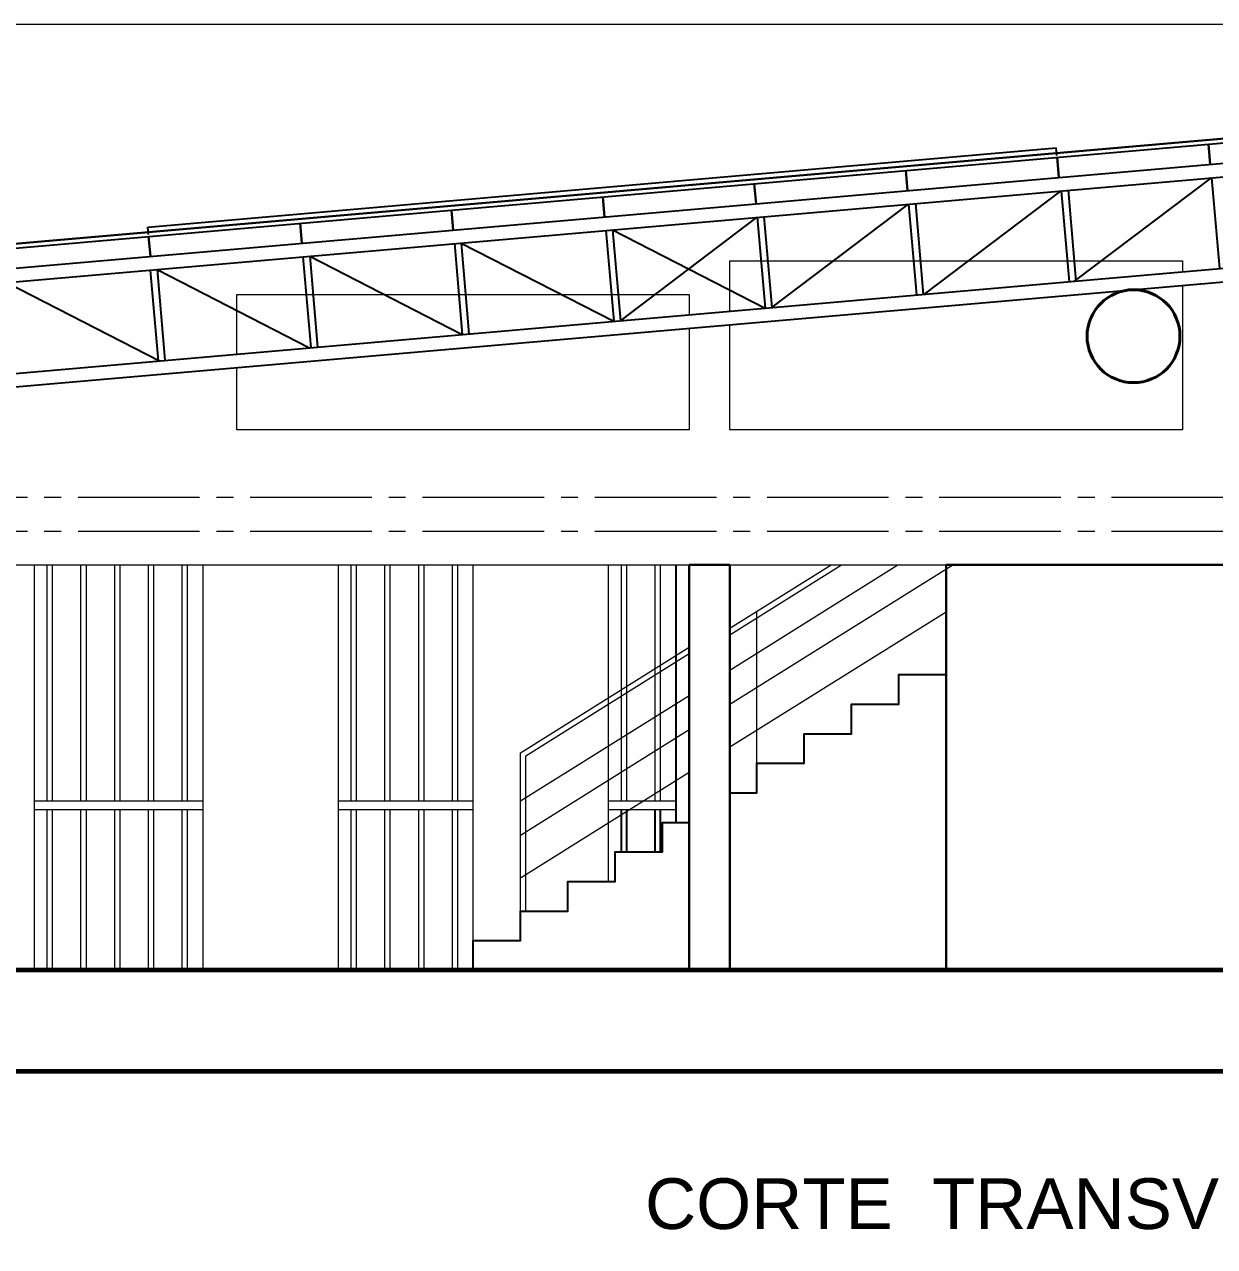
# Model space of a CAD drawing. Header units: millimetres. Extents: x 424 to 530, y 463 to 518.
# Drawn here: x 470.47 to 477.52, y 493 to 500.24 of the extents above; entities that cross this region are included whole.
import ezdxf

# ---------------------------------------------------------------- set-up
doc = ezdxf.new("R2010")
doc.units = ezdxf.units.MM
doc.linetypes.add('ACAD_ISO04W100', pattern=[30, 24, -3, 0, -3])
doc.layers.add('Texto GRAL', color=7, linetype='Continuous')
doc.styles.add('LaProve_Plantas Arquitectura$0$Standard', font='arial.ttf')

# ---------------------------------------------------------------- blocks, each defined once
blk = doc.blocks.new('VIGARET')
at = {"lineweight": 30}
for p, q in [((-0.8073, 0.7771), (14.3355, 2.0948)), ((9.9646, 1.5689), (9.9542, 1.6884)), ((9.068, 1.4911), (9.0576, 1.6106)), ((8.1713, 1.4131), (8.1609, 1.5327)), ((7.2748, 1.3348), (7.2644, 1.4544)), ((6.3781, 1.2568), (6.3677, 1.3763)), ((5.4815, 1.1788), (5.4711, 1.2983)), ((4.5849, 1.1013), (4.5745, 1.2208)), ((3.6883, 1.0233), (3.6779, 1.1429))]:
    blk.add_line(p, q, dxfattribs=at)
for p, q in [((-0.8052, 0.7522), (14.3376, 2.0698)), ((-0.7948, 0.6335), (14.348, 1.9503)), ((-0.7879, 0.5538), (14.355, 1.8706)), ((9.1615, 0.877), (9.9715, 1.4894)), ((9.9715, 1.4894), (10.0183, 0.9515)), ((8.2722, 0.7996), (9.0822, 1.4121)), ((9.0822, 1.4121), (9.129, 0.8741)), ((9.1221, 1.4156), (9.1688, 0.8776)), ((7.3683, 0.721), (8.1783, 1.3335)), ((8.1783, 1.3335), (8.225, 0.7955)), ((8.2181, 1.337), (8.2649, 0.799)), ((0, 0.0803), (14, 1.2977)), ((6.4717, 0.6431), (7.2816, 1.2555)), ((7.2816, 1.2555), (7.3284, 0.7176)), ((7.3215, 1.259), (7.3683, 0.721)), ((0, 0), (14, 1.2174)), ((6.385, 1.1776), (6.4318, 0.6396)), ((6.4249, 1.181), (6.4717, 0.6431)), ((6.4249, 1.181), (7.3284, 0.7176)), ((5.4884, 1.0996), (5.5352, 0.5616)), ((5.5283, 1.1031), (5.575, 0.5651)), ((5.5283, 1.1031), (6.4318, 0.6396)), ((4.5918, 1.0216), (4.6386, 0.4837)), ((4.6316, 1.0251), (4.6784, 0.4871)), ((4.6316, 1.0251), (5.5352, 0.5616)), ((3.6878, 0.943), (3.7346, 0.4051)), ((3.7277, 0.9465), (3.7745, 0.4085)), ((3.7277, 0.9465), (4.6312, 0.483)), ((2.8384, 0.8692), (3.742, 0.4057))]:
    blk.add_line(p, q)

msp = doc.modelspace()

# ---------------------------------------------------------------- linework, layer by layer
for p, q in [((471.204, 499.037), (476.5837, 499.5051)), ((476.5876, 499.4606), (476.5837, 499.5051)), ((471.2079, 498.9931), (471.204, 499.037)), ((474.331, 497.0364), (474.331, 495.5114))]:
    msp.add_line(p, q)
at = {"linetype": 'ACAD_ISO04W100', "lineweight": 9, "ltscale": 0.03}
for p, q in [((467.731, 497.4364), (481.945, 497.4364)), ((467.731, 497.2364), (481.8432, 497.2364))]:
    msp.add_line(p, q, dxfattribs=at)
at = {"lineweight": 18}
for p, q in [((470.531, 497.0364), (470.531, 494.6364)), ((471.531, 495.6364), (470.531, 495.6364)), ((471.531, 495.5864), (470.531, 495.5864)), ((473.131, 495.6364), (472.331, 495.6364)), ((473.131, 495.5864), (472.331, 495.5864)), ((474.331, 495.6364), (473.931, 495.6364)), ((474.331, 495.5864), (473.931, 495.5864))]:
    msp.add_line(p, q, dxfattribs=at)
at = {"lineweight": 15}
for p, q in [((474.6498, 496.6607), (475.251, 497.0364)), ((474.6498, 496.4137), (475.6461, 497.0364)), ((474.6498, 496.2107), (475.971, 497.0364)), ((474.6498, 496.623), (475.3113, 497.0364)), ((474.6498, 495.9583), (475.931, 496.759)), ((474.811, 495.8614), (474.811, 496.7614)), ((473.411, 495.9242), (474.4098, 496.5484)), ((473.443, 495.9064), (474.4098, 496.5107)), ((473.411, 495.6395), (474.4098, 496.2637)), ((473.411, 495.4364), (474.4098, 496.0607)), ((473.411, 494.9864), (473.411, 495.9242)), ((473.443, 494.9864), (473.443, 495.9064)), ((473.411, 495.184), (474.4098, 495.8083))]:
    msp.add_line(p, q, dxfattribs=at)
at = {"lineweight": 18}
for points in [[(467.531, 500.2364), (467.531, 497.0364), (481.531, 497.0364), (481.531, 500.2364)], [(471.531, 497.0364), (472.331, 497.0364), (472.331, 494.6364), (471.531, 494.6364)]]:
    msp.add_lwpolyline(points, close=True, dxfattribs=at)
at = {"lineweight": 9}
for points in [[(474.6498, 498.5385), (474.6498, 498.8364), (477.331, 498.8364), (477.331, 498.7716)], [(477.331, 498.6913), (477.331, 497.8364), (474.6498, 497.8364), (474.6498, 498.4582)], [(471.731, 498.2847), (471.731, 498.6364), (474.4098, 498.6364), (474.4098, 498.5176)], [(474.4098, 498.4373), (474.4098, 497.8364), (471.731, 497.8364), (471.731, 498.2044)]]:
    msp.add_lwpolyline(points, dxfattribs=at)
at = {"lineweight": 5}
for points in [[(470.6081, 495.6364), (470.6081, 497.0364), (470.6381, 497.0364), (470.6381, 495.6364)], [(470.8081, 495.6364), (470.8081, 497.0364), (470.8381, 497.0364), (470.8381, 495.6364)], [(471.0081, 495.6364), (471.0081, 497.0364), (471.0381, 497.0364), (471.0381, 495.6364)], [(471.2081, 495.6364), (471.2081, 497.0364), (471.2381, 497.0364), (471.2381, 495.6364)], [(471.4081, 495.6364), (471.4081, 497.0364), (471.4381, 497.0364), (471.4381, 495.6364)], [(472.4081, 495.6364), (472.4081, 497.0364), (472.4381, 497.0364), (472.4381, 495.6364)], [(472.6081, 495.6364), (472.6081, 497.0364), (472.6381, 497.0364), (472.6381, 495.6364)], [(472.8081, 495.6364), (472.8081, 497.0364), (472.8381, 497.0364), (472.8381, 495.6364)], [(473.0081, 495.6364), (473.0081, 497.0364), (473.0381, 497.0364), (473.0381, 495.6364)], [(474.0081, 495.6364), (474.0081, 497.0364), (474.0381, 497.0364), (474.0381, 495.6364)], [(474.2081, 495.6364), (474.2081, 497.0364), (474.2381, 497.0364), (474.2381, 495.6364)], [(470.6381, 495.5864), (470.6381, 494.6364), (470.6081, 494.6364), (470.6081, 495.5864)], [(470.8381, 495.5864), (470.8381, 494.6364), (470.8081, 494.6364), (470.8081, 495.5864)], [(471.0381, 495.5864), (471.0381, 494.6364), (471.0081, 494.6364), (471.0081, 495.5864)], [(471.2381, 495.5864), (471.2381, 494.6364), (471.2081, 494.6364), (471.2081, 495.5864)], [(471.4381, 495.5864), (471.4381, 494.6364), (471.4081, 494.6364), (471.4081, 495.5864)], [(472.4381, 495.5864), (472.4381, 494.6364), (472.4081, 494.6364), (472.4081, 495.5864)], [(472.6381, 495.5864), (472.6381, 494.6364), (472.6081, 494.6364), (472.6081, 495.5864)], [(472.8381, 495.5864), (472.8381, 494.6364), (472.8081, 494.6364), (472.8081, 495.5864)], [(473.0381, 495.5864), (473.0381, 494.6364), (473.0081, 494.6364), (473.0081, 495.5864)]]:
    msp.add_lwpolyline(points, dxfattribs=at)
at = {"lineweight": 18}
msp.add_lwpolyline([(473.131, 494.6364), (473.131, 497.0364), (473.931, 497.0364), (473.931, 495.1614)], dxfattribs=at)
at = {"lineweight": 30}
for points in [[(474.4098, 494.6364), (474.6498, 494.6364), (474.6498, 497.0364), (474.4098, 497.0364)], [(477.731, 497.0364), (475.931, 497.0364), (475.931, 494.6364), (477.731, 494.6364)]]:
    msp.add_lwpolyline(points, close=True, dxfattribs=at)
for points in [[(474.6498, 495.6864), (474.811, 495.6864), (474.811, 495.8614), (475.091, 495.8614), (475.091, 496.0364), (475.371, 496.0364), (475.371, 496.2114), (475.651, 496.2114), (475.651, 496.3864), (475.931, 496.3864)], [(474.0081, 495.3364), (474.0081, 495.5864)], [(474.0381, 495.5864), (474.0381, 495.3364)], [(474.2081, 495.3364), (474.2081, 495.5864)], [(474.2381, 495.5864), (474.2381, 495.3364)], [(473.131, 494.6364), (473.131, 494.8114), (473.411, 494.8114), (473.411, 494.9864), (473.691, 494.9864), (473.691, 495.1614), (473.971, 495.1614), (473.971, 495.3364), (474.251, 495.3364), (474.251, 495.5114), (474.4098, 495.5114)]]:
    msp.add_lwpolyline(points)
at = {"lineweight": 60}
for points in [[(485.2102, 492.9998), (484.5309, 492.9998), (484.5309, 493.1498), (481.5309, 493.1498), (481.531, 494.6364), (456.531, 494.6364), (456.531, 494.0364)], [(481.5309, 493.1498), (481.5309, 494.0364), (456.531, 494.0364)]]:
    msp.add_lwpolyline(points, dxfattribs=at)
at = {"lineweight": 40}
msp.add_circle((477.0411, 498.3904), 0.275, dxfattribs=at)

# ---------------------------------------------------------------- block references
at = {"color": 70}
msp.add_blockref('VIGARET', (467.531, 497.8391), dxfattribs=at)

# ---------------------------------------------------------------- texts
at = {"layer": 'Texto GRAL', "insert": (480.4589, 493.4039), "char_height": 0.3, "attachment_point": 3, "style": 'LaProve_Plantas Arquitectura$0$Standard'}
msp.add_mtext_dynamic_manual_height_columns('CORTE  TRANSVERSAL SALON', width=10.739678, gutter_width=12.5, heights=[0.4092], dxfattribs=at)

doc.saveas('drawing.dxf')
